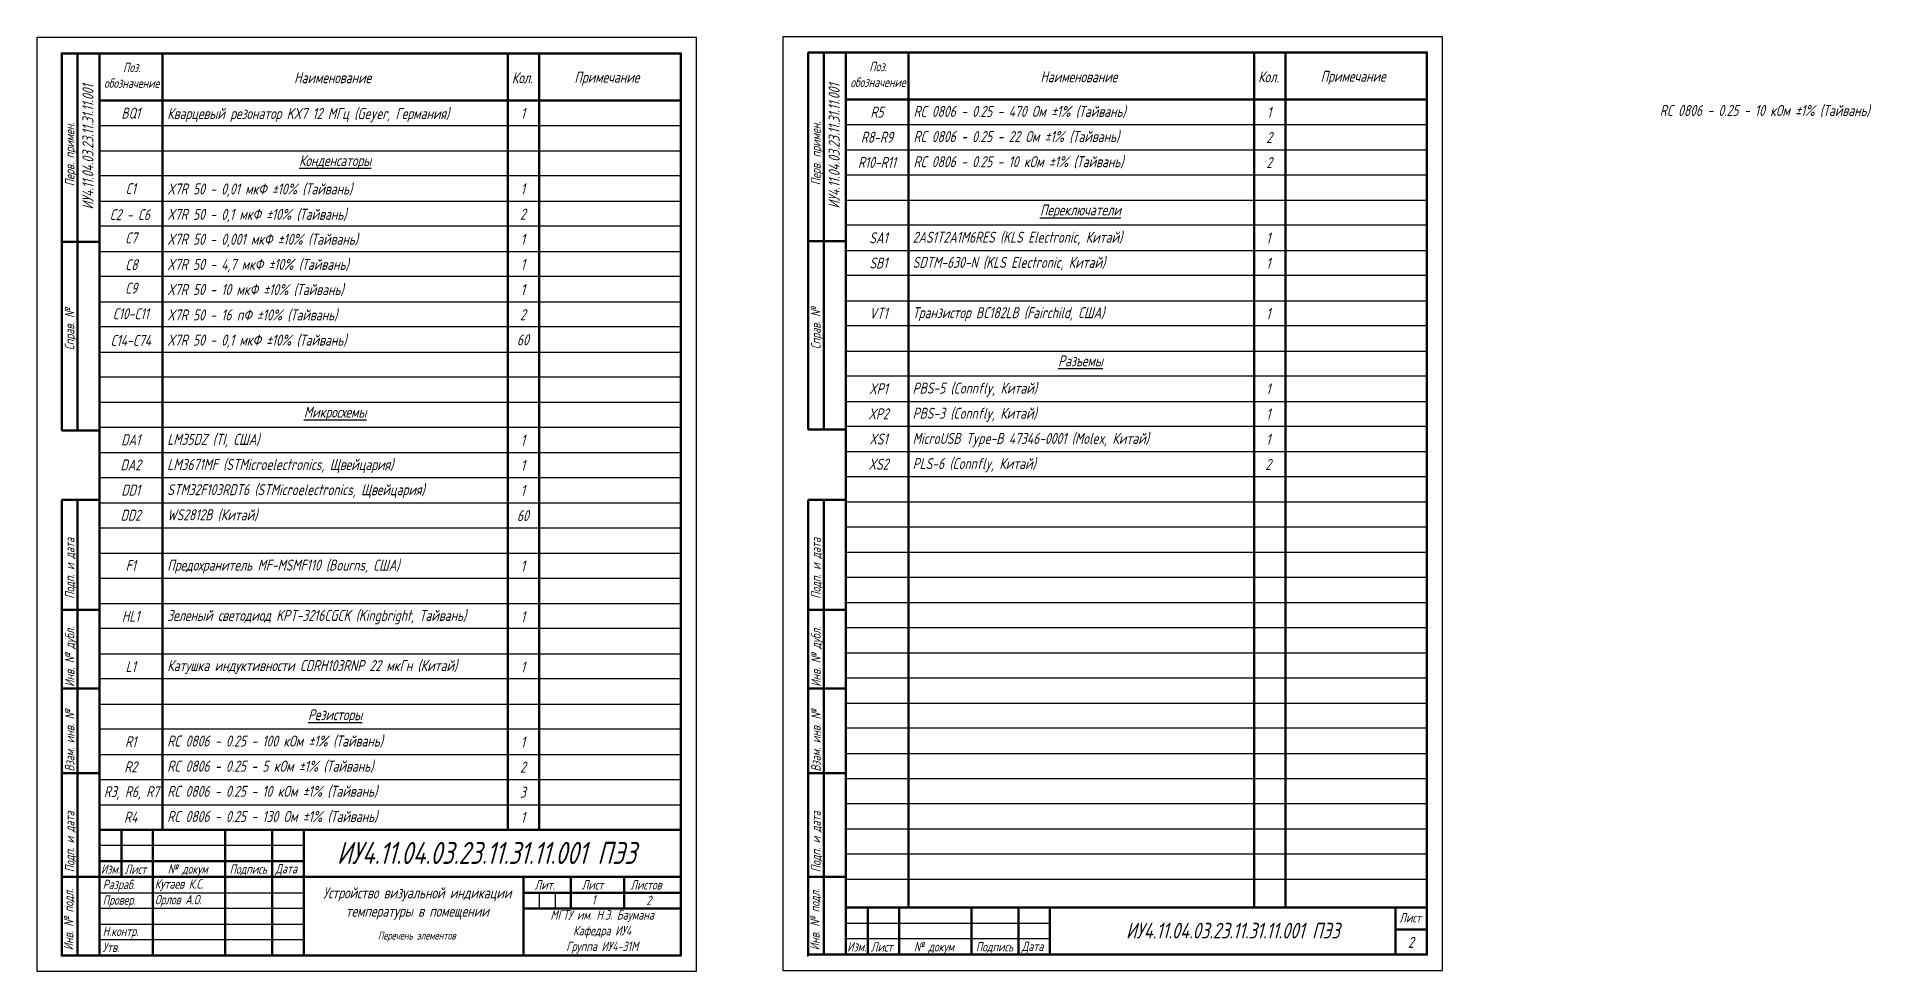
# Model space of a CAD drawing. Header units: millimetres. Extents: x 7355 to 7939, y 6599 to 6896.
import ezdxf
from ezdxf.enums import TextEntityAlignment as Align

# ---------------------------------------------------------------- set-up
doc = ezdxf.new("R2010")
doc.units = ezdxf.units.MM
doc.layers.add('FORM', color=7, linetype='Continuous')
doc.layers.add('NEVIDIM', color=1, linetype='Continuous')
doc.styles.get("Standard").update_dxf_attribs({"font": '', "width": 0.8, "oblique": 15})
doc.styles.get('Standard').set_extended_font_data('GOST type B')

msp = doc.modelspace()

# ---------------------------------------------------------------- linework, layer by layer
at = {"color": 0, "lineweight": 50}
for p, q in [((7363.02, 6770.91), (7363.02, 6890.91)), ((7368.02, 6770.91), (7368.02, 6890.91)), ((7600.58, 6771.21), (7600.58, 6891.21)), ((7605.58, 6771.21), (7605.58, 6891.21)), ((7375.02, 6830.91), (7363.02, 6830.91)), ((7600.58, 6831.21), (7612.58, 6831.21)), ((7375.02, 6770.91), (7363.02, 6770.91)), ((7612.58, 6771.21), (7600.58, 6771.21)), ((7375.02, 6748.91), (7363.02, 6748.91)), ((7368.02, 6748.91), (7368.02, 6603.91)), ((7612.58, 6748.91), (7600.58, 6748.91)), ((7605.58, 6748.91), (7605.58, 6603.91)), ((7363.02, 6713.91), (7375.02, 6713.91)), ((7600.58, 6713.91), (7612.58, 6713.91)), ((7375.02, 6688.91), (7363.02, 6688.91)), ((7612.58, 6688.91), (7600.58, 6688.91)), ((7363.02, 6661.91), (7375.02, 6661.91)), ((7600.58, 6661.91), (7612.58, 6661.91)), ((7382.02, 6643.91), (7382.02, 6628.91)), ((7392.02, 6603.91), (7392.02, 6643.91)), ((7415.02, 6643.91), (7415.02, 6603.91)), ((7430.02, 6603.91), (7430.02, 6643.91)), ((7375.02, 6628.91), (7363.02, 6628.91)), ((7375.02, 6633.91), (7440.02, 6633.91)), ((7440.02, 6628.91), (7375.02, 6628.91)), ((7440.02, 6628.91), (7560.02, 6628.91)), ((7525.02, 6628.91), (7525.02, 6618.91)), ((7542.02, 6628.91), (7542.02, 6618.91)), ((7612.58, 6628.91), (7600.58, 6628.91)), ((7560.02, 6623.91), (7510.02, 6623.91)), ((7510.02, 6618.91), (7560.02, 6618.91))]:
    msp.add_line(p, q, dxfattribs=at)
at = {"lineweight": 50}
for p, q in [((7363.02, 6890.91), (7560.02, 6890.91)), ((7375.02, 6890.91), (7375.02, 6603.91)), ((7560.02, 6890.91), (7560.02, 6603.91)), ((7797.58, 6891.21), (7600.58, 6891.21)), ((7612.58, 6604.21), (7612.58, 6891.21)), ((7797.58, 6891.21), (7797.58, 6604.21)), ((7363.02, 6748.91), (7363.02, 6603.91)), ((7600.58, 6748.91), (7600.58, 6603.91)), ((7375.02, 6643.91), (7560.02, 6643.91)), ((7440.02, 6643.91), (7440.02, 6603.91)), ((7510.02, 6628.91), (7510.02, 6603.91)), ((7612.58, 6619.21), (7797.58, 6619.21)), ((7787.58, 6604.21), (7787.58, 6619.21)), ((7560.02, 6603.91), (7363.02, 6603.91))]:
    msp.add_line(p, q, dxfattribs=at)
at = {"color": 0}
for p, q in [((7375.02, 6770.91), (7368.02, 6770.91)), ((7363.02, 6748.91), (7363.02, 6748.91)), ((7600.58, 6748.91), (7600.58, 6748.91))]:
    msp.add_line(p, q, dxfattribs=at)
at = {"lineweight": 25}
msp.add_line((7375.02, 6651.91), (7560.02, 6651.91), dxfattribs=at)
at = {"color": 0, "lineweight": 25}
for p, q in [((7440.02, 6638.91), (7375.02, 6638.91)), ((7375.02, 6623.91), (7440.02, 6623.91)), ((7515.02, 6623.91), (7515.02, 6618.91)), ((7520.02, 6623.91), (7520.02, 6618.91)), ((7440.02, 6618.91), (7375.02, 6618.91)), ((7375.02, 6613.91), (7440.02, 6613.91)), ((7440.02, 6608.91), (7375.02, 6608.91))]:
    msp.add_line(p, q, dxfattribs=at)
at = {"color": 0}
msp.add_point((7560.12, 6603.81), dxfattribs=at)
at = {"layer": 'FORM', "color": 0, "lineweight": 50}
for p, q in [((7395.02, 6890.91), (7395.02, 6643.91)), ((7505.02, 6643.91), (7505.02, 6890.91)), ((7515.02, 6643.91), (7515.02, 6890.91)), ((7632.58, 6891.21), (7632.58, 6619.21)), ((7742.58, 6619.21), (7742.58, 6891.21)), ((7752.58, 6619.21), (7752.58, 6891.21)), ((7375.02, 6875.91), (7560.02, 6875.91)), ((7612.58, 6876.21), (7797.58, 6876.21)), ((7619.58, 6604.21), (7619.58, 6619.21)), ((7629.58, 6619.21), (7629.58, 6604.21)), ((7652.58, 6604.21), (7652.58, 6619.21)), ((7667.58, 6619.21), (7667.58, 6604.21)), ((7677.58, 6604.21), (7677.58, 6619.21)), ((7797.58, 6612.21), (7787.58, 6612.21)), ((7797.58, 6604.21), (7600.58, 6604.21))]:
    msp.add_line(p, q, dxfattribs=at)
at = {"layer": 'FORM', "color": 0, "lineweight": 25}
for p, q in [((7797.58, 6868.21), (7612.58, 6868.21)), ((7560.02, 6867.91), (7375.02, 6867.91)), ((7375.02, 6859.91), (7560.02, 6859.91)), ((7612.58, 6860.21), (7797.58, 6860.21)), ((7560.02, 6851.91), (7375.02, 6851.91)), ((7797.58, 6852.21), (7612.58, 6852.21)), ((7375.02, 6843.91), (7560.02, 6843.91)), ((7612.58, 6844.21), (7797.58, 6844.21)), ((7560.02, 6835.91), (7375.02, 6835.91)), ((7797.58, 6836.21), (7612.58, 6836.21)), ((7375.02, 6827.91), (7560.02, 6827.91)), ((7612.58, 6828.21), (7797.58, 6828.21)), ((7560.02, 6819.91), (7375.02, 6819.91)), ((7797.58, 6820.21), (7612.58, 6820.21)), ((7375.02, 6811.91), (7560.02, 6811.91)), ((7612.58, 6812.21), (7797.58, 6812.21)), ((7560.02, 6803.91), (7375.02, 6803.91)), ((7797.58, 6804.21), (7612.58, 6804.21)), ((7375.02, 6795.91), (7560.02, 6795.91)), ((7612.58, 6796.21), (7797.58, 6796.21)), ((7560.02, 6787.91), (7375.02, 6787.91)), ((7797.58, 6788.21), (7612.58, 6788.21)), ((7375.02, 6779.91), (7560.02, 6779.91)), ((7612.58, 6780.21), (7797.58, 6780.21)), ((7560.02, 6771.91), (7375.02, 6771.91)), ((7797.58, 6772.21), (7612.58, 6772.21)), ((7375.02, 6763.91), (7560.02, 6763.91)), ((7612.58, 6764.21), (7797.58, 6764.21)), ((7560.02, 6755.91), (7375.02, 6755.91)), ((7797.58, 6756.21), (7612.58, 6756.21)), ((7375.02, 6747.91), (7560.02, 6747.91)), ((7612.58, 6748.21), (7797.58, 6748.21)), ((7560.02, 6739.91), (7375.02, 6739.91)), ((7797.58, 6740.21), (7612.58, 6740.21)), ((7375.02, 6731.91), (7560.02, 6731.91)), ((7612.58, 6732.21), (7797.58, 6732.21)), ((7560.02, 6723.91), (7375.02, 6723.91)), ((7797.58, 6724.21), (7612.58, 6724.21)), ((7612.58, 6716.21), (7797.58, 6716.21)), ((7375.02, 6715.91), (7560.02, 6715.91)), ((7560.02, 6707.91), (7375.02, 6707.91)), ((7797.58, 6708.21), (7612.58, 6708.21)), ((7375.02, 6699.91), (7560.02, 6699.91)), ((7612.58, 6700.21), (7797.58, 6700.21)), ((7560.02, 6691.91), (7375.02, 6691.91)), ((7797.58, 6692.21), (7612.58, 6692.21)), ((7375.02, 6683.91), (7560.02, 6683.91)), ((7612.58, 6684.21), (7797.58, 6684.21)), ((7560.02, 6675.91), (7375.02, 6675.91)), ((7797.58, 6676.21), (7612.58, 6676.21)), ((7375.02, 6667.91), (7560.02, 6667.91)), ((7612.58, 6668.21), (7797.58, 6668.21)), ((7375.02, 6659.91), (7560.02, 6659.91)), ((7612.58, 6660.21), (7797.58, 6660.21)), ((7797.58, 6652.21), (7612.58, 6652.21)), ((7612.58, 6644.21), (7797.58, 6644.21)), ((7797.58, 6636.21), (7612.58, 6636.21)), ((7612.58, 6628.21), (7797.58, 6628.21)), ((7612.58, 6614.21), (7677.58, 6614.21)), ((7677.58, 6609.21), (7612.58, 6609.21))]:
    msp.add_line(p, q, dxfattribs=at)
at = {"layer": 'FORM', "color": 0}
for points in [[(7355.02, 6598.91), (7565.02, 6598.91), (7565.02, 6895.91), (7355.02, 6895.91)], [(7592.58, 6599.21), (7802.58, 6599.21), (7802.58, 6896.21), (7592.58, 6896.21)]]:
    msp.add_lwpolyline(points, close=True, dxfattribs=at)
at = {"layer": 'NEVIDIM', "color": 0, "linetype": 'Continuous'}
for p in [(7797.68, 6891.31), (7362.92, 6891.01), (7560.12, 6891.01), (7362.92, 6603.81), (7600.48, 6603.81), (7797.68, 6604.11)]:
    msp.add_point(p, dxfattribs=at)

# ---------------------------------------------------------------- texts
at = {"color": 0, "oblique": 15, "width": 0.8}
for s, p in [('Перв. примен.', (7367.02, 6848.66)), ('Перв. примен.', (7604.58, 6848.95)), ('Подп. и дата', (7367.02, 6717.41)), ('Подп. и дата', (7604.58, 6717.41)), ('Инв. № дубл.', (7367.02, 6689.41)), ('Инв. № дубл.', (7604.58, 6689.41)), ('Взам. инв. №', (7367.02, 6662.41)), ('Взам. инв. №', (7604.58, 6662.41)), ('Подп. и дата', (7367.02, 6630.41)), ('Подп. и дата', (7604.58, 6630.41))]:
    msp.add_text(s, height=3, rotation=90, dxfattribs=at).set_placement(p)
for s, p in [('Изм.', (7375.47, 6629.93)), ('Лист', (7383.02, 6629.88)), ('№ докум', (7396.73, 6629.94)), ('Подпись', (7416.42, 6629.93)), ('Дата', (7431.02, 6630.05)), ('Разраб.', (7376.02, 6625.05)), ('Провер.', (7376.02, 6620.08)), ('Лит.', (7513.52, 6624.91)), ('Лист', (7528.52, 6624.91)), ('Листов', (7544.02, 6624.91)), ('Лист', (7788.79, 6614.44)), ('Н.контр.', (7376.02, 6610.12)), ('Утв.', (7376.02, 6605.03)), ('Изм.', (7613.02, 6605.22)), ('Лист', (7620.58, 6605.17)), ('№ докум', (7634.29, 6605.23)), ('Подпись', (7653.98, 6605.22)), ('Дата', (7668.58, 6605.34))]:
    msp.add_text(s, height=3, dxfattribs=at).set_placement(p)
msp.add_text('2', height=3, dxfattribs=at).set_placement((7549.84, 6619.95), align=Align.CENTER)
at = {"attachment_point": 1}
for s, width, gutter_width, heights, insert, char_height in [('\\pxqc;Поз. обозначение', 16.1656, 25, [0], (7377.19, 6887.93), 3), ('\\pxqc;Поз. обозначение', 16.1656, 25, [0], (7614.75, 6888.22), 3), ('\\pxqc;Наименование', 71.7299, 25, [0], (7413.34, 6884.92), 3.5), ('Кол.', 5.3745, 25, [0], (7506.3, 6884.9), 3.5), ('Примечание', 48.3453, 25, [0], (7526.18, 6885.07), 3.5), ('\\pxqc;Наименование', 71.7299, 25, [0], (7650.9, 6885.22), 3.5), ('Кол.', 5.3745, 25, [0], (7743.86, 6885.19), 3.5), ('Примечание', 48.3453, 25, [0], (7763.74, 6885.36), 3.5), ('Кварцевый резонатор KX7 12 МГц (Geyer, Германия)', 109.816, 25, [0], (7396.58, 6873.53), 3.5), ('\\pxqc;R5', 19.6684, 25, [0], (7612.66, 6873.97), 3.5), ('RC 0806 - 0.25 - 470 Ом %%P1% (Тайвань)  ', 109.816, 25, [0], (7634.14, 6874.2), 3.5), ('\\pxqc;1', 10.0561, 25, [0], (7742.31, 6873.91), 3.5), ('RC 0806 - 0.25 - 10 кОм %%P1% (Тайвань)  ', 109.816, 25, [0], (7871.7, 6874.5), 3.5), ('\\pxqc;BQ1', 19.6684, 25, [0], (7375.1, 6873.62), 3.5), ('\\pxqc;1', 10.0561, 25, [0], (7504.75, 6873.56), 3.5), ('\\pxqc;R8-R9', 19.6684, 25, [0], (7612.66, 6865.97), 3.5), ('RC 0806 - 0.25 - 22 Ом %%P1% (Тайвань)  ', 109.816, 25, [0], (7634.14, 6866.2), 3.5), ('\\pxqc;2', 10.0561, 25, [0], (7742.31, 6865.91), 3.5), ('\\pxqc;{\\LКонденсаторы}', 109.9985, 25, [7.59], (7395.02, 6858.54), 3.5), ('\\pxqc;R10-R11', 19.6684, 25, [0], (7612.66, 6857.97), 3.5), ('RC 0806 - 0.25 - 10 кОм %%P1% (Тайвань)  ', 109.816, 25, [0], (7634.14, 6858.2), 3.5), ('\\pxqc;2', 10.0561, 25, [0], (7742.31, 6857.91), 3.5), ('\\pxqc;C1', 19.6684, 25, [0], (7375.1, 6849.62), 3.5), ('X7R 50 - 0,01 мкФ %%P10% (Тайвань)', 109.816, 25, [0], (7396.58, 6849.53), 3.5), ('\\pxqc;1', 10.0561, 25, [0], (7504.75, 6849.56), 3.5), ('C2 - C6', 19.6684, 25, [0], (7378.24, 6841.35), 3.5), ('X7R 50 - 0,1 мкФ %%P10% (Тайвань)', 109.816, 25, [0], (7396.58, 6841.45), 3.5), ('\\pxqc;2', 10.0561, 25, [0], (7504.75, 6841.53), 3.5), ('\\pxqc;{\\LПереключатели}', 109.9985, 25, [7.59], (7632.29, 6842.84), 3.5), ('\\pxqc;C7', 19.6684, 25, [0], (7375.24, 6833.94), 3.5), ('X7R 50 - 0,001 мкФ %%P10% (Тайвань)', 109.816, 25, [0], (7396.58, 6833.53), 3.5), ('\\pxqc;1', 10.0561, 25, [0], (7504.75, 6833.54), 3.5), ('\\pxqc;SA1', 19.6684, 25, [0], (7613.13, 6833.97), 3.5), ('2AS1T2A1M6RES (KLS Electronic, Китай)', 109.816, 25, [0], (7633.86, 6834.17), 3.5), ('\\pxqc;1', 10.0561, 25, [0], (7742.03, 6833.91), 3.5), ('\\pxqc;C8', 19.6684, 25, [0], (7375.32, 6825.43), 3.5), ('X7R 50 - 4,7 мкФ %%P10% (Тайвань)', 109.816, 25, [0], (7396.58, 6825.53), 3.5), ('\\pxqc;1', 10.0561, 25, [0], (7504.75, 6825.54), 3.5), ('\\pxqc;SB1', 19.6684, 25, [0], (7613.13, 6825.97), 3.5), ('SDTM-630-N (KLS Electronic, Китай)', 109.816, 25, [0], (7633.86, 6826.17), 3.5), ('\\pxqc;1', 10.0561, 25, [0], (7742.03, 6825.91), 3.5), ('\\pxqc;C9', 19.6684, 25, [0], (7375.24, 6817.94), 3.5), ('X7R 50 - 10 мкФ %%P10% (Тайвань)', 109.816, 25, [0], (7396.58, 6817.53), 3.5), ('\\pxqc;1', 10.0561, 25, [0], (7504.75, 6817.54), 3.5), ('\\pxqc;C10-C11', 19.6684, 25, [0], (7375.12, 6809.83), 3.5), ('X7R 50 - 16 пФ %%P10% (Тайвань)', 109.816, 25, [0], (7396.58, 6809.45), 3.5), ('\\pxqc;VT1', 19.6684, 25, [0], (7613.13, 6809.97), 3.5), ('Транзистор BC182LB (Fairchild, США)', 109.816, 25, [0], (7633.86, 6810.17), 3.5), ('\\pxqc;1', 10.0561, 25, [0], (7742.03, 6809.91), 3.5), ('\\pxqc;2', 10.0561, 25, [0], (7504.75, 6809.53), 3.5), ('\\pxqc;C14-C74', 19.6684, 25, [0], (7375.12, 6801.35), 3.5), ('X7R 50 - 0,1 мкФ %%P10% (Тайвань)', 109.816, 25, [0], (7396.58, 6801.45), 3.5), ('\\pxqc;60', 10.0561, 25, [0], (7504.75, 6801.55), 3.5), ('\\pxqc;{\\LРазъемы}', 109.9985, 25, [7.59], (7632.29, 6794.84), 3.5), ('PBS-5 (Connfly, Китай)', 109.816, 25, [0], (7633.86, 6786.17), 3.5), ('\\pxqc;XP1', 19.6684, 25, [0], (7613.13, 6785.97), 3.5), ('\\pxqc;1', 10.0561, 25, [0], (7742.03, 6785.91), 3.5), ('\\pxqc;{\\LМикросхемы}', 109.9985, 25, [7.59], (7395.02, 6778.54), 3.5), ('\\pxqc;XP2', 19.6684, 25, [0], (7613.13, 6777.97), 3.5), ('PBS-3 (Connfly, Китай)', 109.816, 25, [0], (7633.86, 6778.17), 3.5), ('\\pxqc;1', 10.0561, 25, [0], (7742.03, 6777.91), 3.5), ('\\pxqc;DA1', 19.6684, 25, [0], (7375.1, 6769.72), 3.5), ('LM35DZ (TI, США)', 109.816, 25, [0], (7396.58, 6769.87), 3.5), ('\\pxqc;1', 10.0561, 25, [0], (7504.75, 6769.62), 3.5), ('\\pxqc;XS1', 19.6684, 25, [0], (7613.13, 6769.97), 3.5), ('MicroUSB Type-B 47346-0001 (Molex, Китай)', 109.816, 25, [0], (7633.86, 6770.17), 3.5), ('\\pxqc;1', 10.0561, 25, [0], (7742.03, 6769.91), 3.5), ('\\pxqc;DA2', 19.6684, 25, [0], (7375.1, 6761.72), 3.5), ('LM3671MF (STMicroelectronics, Щвейцария)', 109.816, 25, [0], (7396.58, 6761.87), 3.5), ('\\pxqc;1', 10.0561, 25, [0], (7504.75, 6761.62), 3.5), ('\\pxqc;XS2', 19.6684, 25, [0], (7613.13, 6761.97), 3.5), ('PLS-6 (Connfly, Китай)', 109.816, 25, [0], (7633.86, 6762.17), 3.5), ('\\pxqc;2', 10.0561, 25, [0], (7742.03, 6761.91), 3.5), ('\\pxqc;DD1', 19.6684, 25, [0], (7375.1, 6753.72), 3.5), ('STM32F103RDT6 (STMicroelectronics, Щвейцария)', 109.816, 25, [0], (7396.58, 6753.87), 3.5), ('\\pxqc;1', 10.0561, 25, [0], (7504.75, 6753.62), 3.5), ('\\pxqc;DD2', 19.6684, 25, [0], (7375.1, 6745.72), 3.5), ('WS2812B (Китай)', 109.816, 25, [0], (7396.58, 6745.87), 3.5), ('\\pxqc;60', 10.0561, 25, [0], (7504.75, 6745.62), 3.5), ('\\pxqc;F1', 19.6684, 25, [0], (7375.1, 6729.72), 3.5), ('\\pxt24;Предохранитель MF-MSMF110 (Bourns, США)', 109.816, 25, [0], (7396.58, 6729.87), 3.5), ('\\pxqc;1', 10.0561, 25, [0], (7504.75, 6729.62), 3.5), ('\\pxqc;HL1', 19.6684, 25, [0], (7375.1, 6713.59), 3.5), ('Зеленый светодиод KPT-3216CGCK (Kingbright, Тайвань)', 109.816, 25, [0], (7396.58, 6713.87), 3.5), ('\\pxqc;1', 10.0561, 25, [0], (7504.75, 6713.46), 3.5), ('\\pxqc;L1', 19.6684, 25, [0], (7375.1, 6697.59), 3.5), ('Катушка индуктивности CDRH103RNP 22 мкГн (Китай)', 109.816, 25, [0], (7396.58, 6697.91), 3.5), ('\\pxqc;1', 10.0561, 25, [0], (7504.75, 6697.46), 3.5), ('\\pxqc;{\\LРезисторы}', 109.9985, 25, [7.59], (7395.02, 6682.28), 3.5), ('\\pxqc;R1', 19.6684, 25, [0], (7375.1, 6673.68), 3.5), ('RC 0806 - 0.25 - 100 кОм %%P1% (Тайвань)  ', 109.816, 25, [0], (7396.58, 6673.91), 3.5), ('\\pxqc;1', 10.0561, 25, [0], (7504.75, 6673.62), 3.5), ('\\pxqc;R2', 19.6684, 25, [0], (7375.1, 6665.68), 3.5), ('RC 0806 - 0.25 - 5 кОм %%P1% (Тайвань)  ', 109.816, 25, [0], (7396.58, 6665.91), 3.5), ('\\pxqc;2', 10.0561, 25, [0], (7504.75, 6665.62), 3.5), ('\\pxqc;R3, R6, R7', 21.834, 25, [9.48], (7374.25, 6657.8), 3.5), ('RC 0806 - 0.25 - 10 кОм %%P1% (Тайвань)  ', 109.816, 25, [0], (7396.58, 6657.91), 3.5), ('\\pxqc;3', 10.0561, 25, [0], (7504.75, 6657.62), 3.5), ('\\pxqc;R4', 19.6684, 25, [0], (7375.1, 6649.68), 3.5), ('RC 0806 - 0.25 - 130 Ом %%P1% (Тайвань)  ', 109.816, 25, [0], (7396.58, 6649.91), 3.5), ('\\pxqc;1', 10.0561, 25, [0], (7504.75, 6649.62), 3.5), ('Кутаев К.С.', 23, 12.5, [0], (7392.6, 6628.2), 3), ('Орлов А.О.', 29.2218, 12.5, [8], (7392.64, 6623.21), 3), ('1', 4.3362, 25, [0], (7531.72, 6623.15), 3), ('\\pxqc;МГТУ им. Н.Э. Баумана\\PКафедра ИУ4\\PГруппа ИУ4-31М', 50, 12.5, [0], (7510.03, 6618.35), 3), ('\\pxqc;Перечень элементов', 64.239, 12.5, [0], (7443.91, 6611.51), 2.5), ('\\pxqc;2', 10.0561, 25, [0], (7787.41, 6609.87), 3.5)]:
    msp.add_mtext_dynamic_manual_height_columns(s, width=width, gutter_width=gutter_width, heights=heights, dxfattribs=dict(at, insert=insert, char_height=char_height))
at = {"char_height": 3.5, "width": 129.4139, "attachment_point": 5, "rotation": 90}
for insert in [(7371.32, 6861.13), (7608.87, 6861.42)]:
    msp.add_mtext('{\\C0;ИУ4.11.04.03.23.11.31.11.001}', dxfattribs=dict(at, insert=insert))
at = {"char_height": 3, "attachment_point": 1, "rotation": 90}
for s, width, gutter_width, heights, insert in [('Справ. №', 26.3521, 25, [12.33], (7363.98, 6796.5)), ('Справ. №', 26.3521, 25, [12.33], (7601.54, 6796.79)), ('Инв. № подл.', 22.3068, 12.5, [1.07], (7363.68, 6605.6)), ('Инв. № подл.', 22.3068, 12.5, [1.07], (7601.24, 6605.6))]:
    msp.add_mtext_dynamic_manual_height_columns(s, width=width, gutter_width=gutter_width, heights=heights, dxfattribs=dict(at, insert=insert))
at = {"attachment_point": 5}
for s, insert, char_height, width in [('{\\C0;ИУ4.11.04.03.23.11.31.11.001 ПЭ3}', (7498.21, 6636.56), 7, 129.4139), ('Устройство визуальной индикации температуры в помещении', (7476.16, 6620.47), 3.5, 70), ('{\\C0;ИУ4.11.04.03.23.11.31.11.001 ПЭ3}', (7735.77, 6611.85), 5, 129.4139)]:
    msp.add_mtext(s, dxfattribs=dict(at, insert=insert, char_height=char_height, width=width))

doc.saveas('drawing.dxf')
